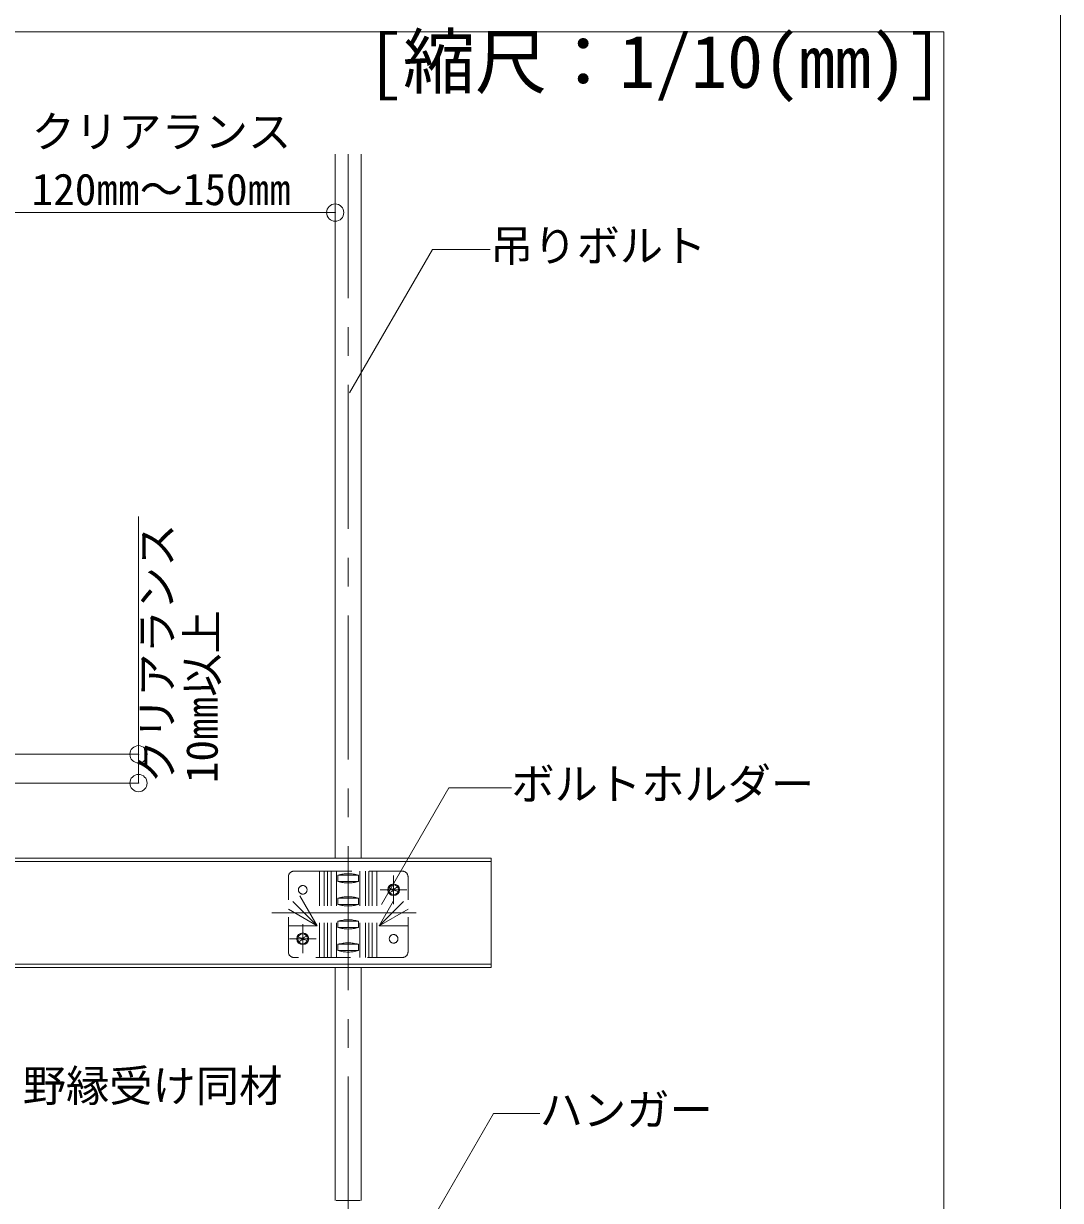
# Model space of a CAD drawing. Units: millimetres on the paper, enlarged 40 times, with parts at other scales. Extents: x -7800 to 7800, y -5387 to 5300.
# Drawn here: x 6362 to 7800, y -3821 to -2188 of the extents above; entities that cross this region are included whole.
import ezdxf
from ezdxf.enums import TextEntityAlignment as Align

# ---------------------------------------------------------------- set-up
doc = ezdxf.new("R2010")
doc.units = ezdxf.units.MM
doc.header["$LTSCALE"] = 40
doc.header["$PDMODE"] = 32
doc.header["$PDSIZE"] = 24
doc.linetypes.add('CHAIN1', pattern=[8, 5, -1, 1, -1])
doc.linetypes.add('DASHED1', pattern=[1.8, 1.2, -0.6])
for name, color, linetype, lineweight in [('4-0_中心線', 4, 'CHAIN1', 9), ('4-1_吊り材', 7, 'Continuous', 18), ('4-2_野縁受け', 3, 'Continuous', 18), ('4-5_寸法', 4, 'Continuous', 9), ('4-6_文字・文字', 7, 'Continuous', 18), ('4-B_補強金具・金具・その他', 3, 'Continuous', 18), ('4-C_ビス・アンカーボルト・強調図形', 2, 'DASHED1', 25), ('F-3_野縁受け', 7, 'Continuous', 18)]:
    doc.layers.add(name, color=color, linetype=linetype, lineweight=lineweight)
doc.styles.add('ＭＳ ゴシック', font='')
doc.styles.get('ＭＳ ゴシック').set_extended_font_data('MS Gothic')

msp = doc.modelspace()

# ---------------------------------------------------------------- linework, layer by layer
at = {"layer": '4-0_中心線'}
for p, q in [((6812.08, -2369.63), (6812.08, -4291.17)), ((6812.08, -3337.49), (6812.08, -3513.87)), ((6706.35, -3422.35), (6919.37, -3422.35))]:
    msp.add_line(p, q, dxfattribs=at)
at = {"layer": '4-1_吊り材'}
for p, q in [((6794.08, -3346.35), (6794.08, -2369.63)), ((6830.08, -3346.35), (6830.08, -2369.63)), ((6794.08, -3821.41), (6794.08, -3498.35)), ((6830.08, -3821.41), (6830.08, -3498.35)), ((6828.88, -3821.41), (6795.28, -3821.41))]:
    msp.add_line(p, q, dxfattribs=at)
at = {"layer": '4-2_野縁受け'}
for p, q in [((6070.08, -3346.35), (7010.46, -3346.35)), ((7010.46, -3346.35), (7010.46, -3498.35)), ((6070.08, -3351.15), (7010.46, -3351.15)), ((6070.08, -3493.55), (7010.46, -3493.55)), ((6070.08, -3498.35), (7010.46, -3498.35))]:
    msp.add_line(p, q, dxfattribs=at)
at = {"layer": '4-5_寸法'}
for p, q in [((6521.3, -2872.42), (6521.3, -3202.35)), ((6034.08, -3202.35), (6521.3, -3202.35)), ((6521.3, -3202.35), (6521.3, -3242.35)), ((6034.08, -3242.35), (6521.3, -3242.35))]:
    msp.add_line(p, q, dxfattribs=at)
msp.add_lwpolyline([(6794.08, -2450.65), (6280.06, -2450.65), (6280.06, -2783.88)], dxfattribs=at)
at = {"layer": '4-5_寸法', "color": 7}
for p in [(6794.08, -2450.65), (6521.3, -3202.35), (6521.3, -3242.35)]:
    msp.add_point(p, dxfattribs=at)
at = {"layer": '4-6_文字・文字'}
for p, q in [((6951.82, -3248.68), (6858.17, -3410.89)), ((6951.82, -3248.68), (7038.48, -3248.68)), ((6859.5, -3967.51), (7013.49, -3700.8)), ((7013.49, -3700.8), (7077.74, -3700.8))]:
    msp.add_line(p, q, dxfattribs=at)
msp.add_lwpolyline([(6813.94, -2700.93), (6928.88, -2501.84), (7008.88, -2501.84)], dxfattribs=at)
at = {"layer": '4-B_補強金具・金具・その他', "linetype": 'DASHED1'}
for p, q in [((6729.11, -3476.37), (6729.11, -3372.37)), ((6737.11, -3364.37), (6769.11, -3364.37)), ((6769.11, -3364.37), (6855.11, -3364.37)), ((6772.44, -3364.37), (6772.44, -3484.37)), ((6778.88, -3364.37), (6778.88, -3484.37)), ((6783.29, -3364.37), (6783.29, -3484.37)), ((6788.3, -3364.37), (6788.3, -3484.37)), ((6795.95, -3364.37), (6795.95, -3484.37)), ((6797.96, -3369.97), (6797.96, -3378.77)), ((6826.27, -3369.97), (6797.96, -3369.97)), ((6797.96, -3378.77), (6826.27, -3378.77)), ((6826.27, -3369.97), (6826.27, -3378.77)), ((6828.27, -3364.37), (6828.27, -3484.37)), ((6835.93, -3364.37), (6835.93, -3484.37)), ((6840.93, -3364.37), (6840.93, -3484.37)), ((6845.34, -3364.37), (6845.34, -3484.37)), ((6851.78, -3364.37), (6851.78, -3484.37)), ((6887.11, -3364.37), (6855.11, -3364.37)), ((6875.11, -3370.5), (6875.11, -3410.51)), ((6895.11, -3476.37), (6895.11, -3372.37)), ((6893.5, -3390.37), (6856.51, -3390.37)), ((6769.11, -3440.37), (6729.11, -3400.37)), ((6769.11, -3440.37), (6745.02, -3398.64)), ((6797.96, -3401.97), (6797.96, -3410.77)), ((6826.27, -3401.97), (6797.96, -3401.97)), ((6797.96, -3410.77), (6826.27, -3410.77)), ((6826.27, -3401.97), (6826.27, -3410.77)), ((6855.11, -3440.37), (6895.11, -3400.37)), ((6855.11, -3440.37), (6875.11, -3405.73)), ((6769.11, -3440.37), (6729.11, -3417.28)), ((6855.11, -3440.37), (6895.11, -3417.28)), ((6769.11, -3440.37), (6729.11, -3440.37)), ((6749.11, -3478.24), (6749.11, -3438.23)), ((6797.96, -3433.97), (6797.96, -3442.77)), ((6826.27, -3433.97), (6797.96, -3433.97)), ((6797.96, -3442.77), (6826.27, -3442.77)), ((6826.27, -3433.97), (6826.27, -3442.77)), ((6855.11, -3440.37), (6895.11, -3440.37)), ((6730.73, -3458.37), (6767.72, -3458.37)), ((6797.96, -3465.97), (6797.96, -3474.77)), ((6826.27, -3465.97), (6797.96, -3465.97)), ((6797.96, -3474.77), (6826.27, -3474.77)), ((6826.27, -3465.97), (6826.27, -3474.77)), ((6887.11, -3484.37), (6737.11, -3484.37))]:
    msp.add_line(p, q, dxfattribs=at)
for centre in [(6749.11, -3390.37), (6875.11, -3458.37)]:
    msp.add_circle(centre, 6, dxfattribs=at)
for centre, radius, start, end in [((6737.11, -3372.37), 8, 90, 180), ((6812.11, -3419.05), 51.08, 73.91376, 106.08623), ((6812.11, -3329.69), 51.08, 253.91376, 286.08623), ((6887.11, -3372.37), 8, 0, 90), ((6812.11, -3451.05), 51.08, 73.91376, 106.08623), ((6812.11, -3361.69), 51.08, 253.91376, 286.08623), ((6812.11, -3483.05), 51.08, 73.91376, 106.08623), ((6812.11, -3393.69), 51.08, 253.91376, 286.08623), ((6737.11, -3476.37), 8, 180, 270), ((6812.11, -3515.05), 51.08, 73.91376, 106.08623), ((6812.11, -3425.69), 51.08, 253.91376, 286.08623), ((6887.11, -3476.37), 8, 270, 0)]:
    msp.add_arc(centre, radius, start, end, dxfattribs=at)
at = {"layer": '4-C_ビス・アンカーボルト・強調図形', "color": 3, "linetype": 'Continuous', "lineweight": 18}
for centre, radius in [((6875.11, -3390.37), 8.2), ((6875.11, -3390.37), 6.8), ((6749.11, -3458.37), 8.2), ((6749.11, -3458.37), 6.8)]:
    msp.add_circle(centre, radius, dxfattribs=at)
for centre, radius, start, end in [((6867.69, -3401.54), 13.41, 56.37852, 85.75327), ((6866.72, -3383.34), 10.95, 283.87134, 320.06015), ((6882.54, -3379.2), 13.41, 236.37851, 265.75325), ((6883.51, -3397.4), 10.95, 103.87132, 140.06013), ((6741.69, -3469.54), 13.41, 56.37852, 85.75327), ((6740.72, -3451.34), 10.95, 283.87134, 320.06015), ((6756.54, -3447.2), 13.41, 236.37851, 265.75325), ((6757.51, -3465.4), 10.95, 103.87132, 140.06013)]:
    msp.add_arc(centre, radius, start, end, dxfattribs=at)
at = {"layer": 'F-3_野縁受け', "color": 3}
for p, q in [((7800, 5300), (7800, -5300)), ((4618.59, -2199.73), (7638.17, -2199.73)), ((7638.17, -2199.73), (7638.17, -4481.59))]:
    msp.add_line(p, q, dxfattribs=at)

# ---------------------------------------------------------------- texts
at = {"layer": '4-5_寸法', "style": 'ＭＳ ゴシック'}
for s, p in [('クリアランス', (6373.09, -2373.56)), ('120㎜～150㎜', (6373.09, -2453.56))]:
    msp.add_text(s, height=43.99, dxfattribs=at).set_placement(p, align=Align.BOTTOM_LEFT)
for s, p in [('クリアランス', (6581.79, -3242.35)), ('10㎜以上', (6644.36, -3242.35))]:
    msp.add_text(s, height=43.99, rotation=90, dxfattribs=at).set_placement(p, align=Align.BOTTOM_LEFT)
at = {"layer": '4-6_文字・文字', "style": 'ＭＳ ゴシック'}
for s, height, p in [('[縮尺：1/10(mm)]', 73.31, (6838.17, -2299.73)), ('吊りボルト', 43.99, (7008.88, -2531.84)), ('ボルトホルダー', 43.99, (7038.48, -3278.68)), ('野縁受け同材', 43.99, (6360.72, -3697.47)), ('ハンガー', 43.99, (7077.74, -3730.8))]:
    msp.add_text(s, height=height, dxfattribs=at).set_placement(p, align=Align.BOTTOM_LEFT)

doc.saveas('drawing.dxf')
